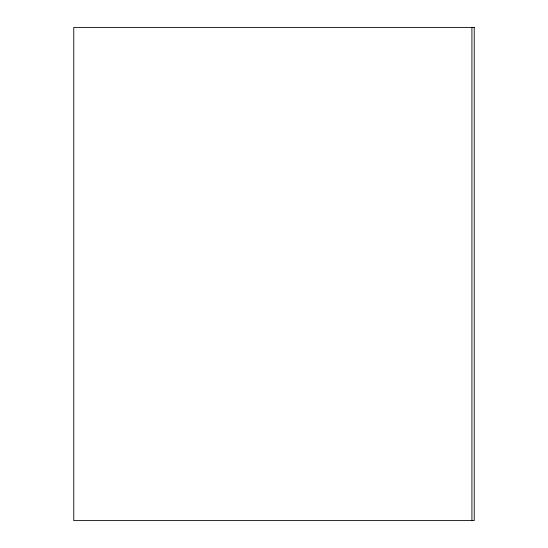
<?xml version="1.0" encoding="UTF-8"?>
<svg xmlns="http://www.w3.org/2000/svg" width="548" height="548" viewBox="0 0 548 548"><rect width="100%" height="100%" fill="white"/><g stroke="black" fill="none" stroke-linecap="round" stroke-linejoin="round"><path stroke-width="0.82" d="M471.917 27.4L471.917 520.6M474.232 27.4L73.768 27.4L73.768 520.6L474.232 520.6L474.232 27.4"/></g></svg>
